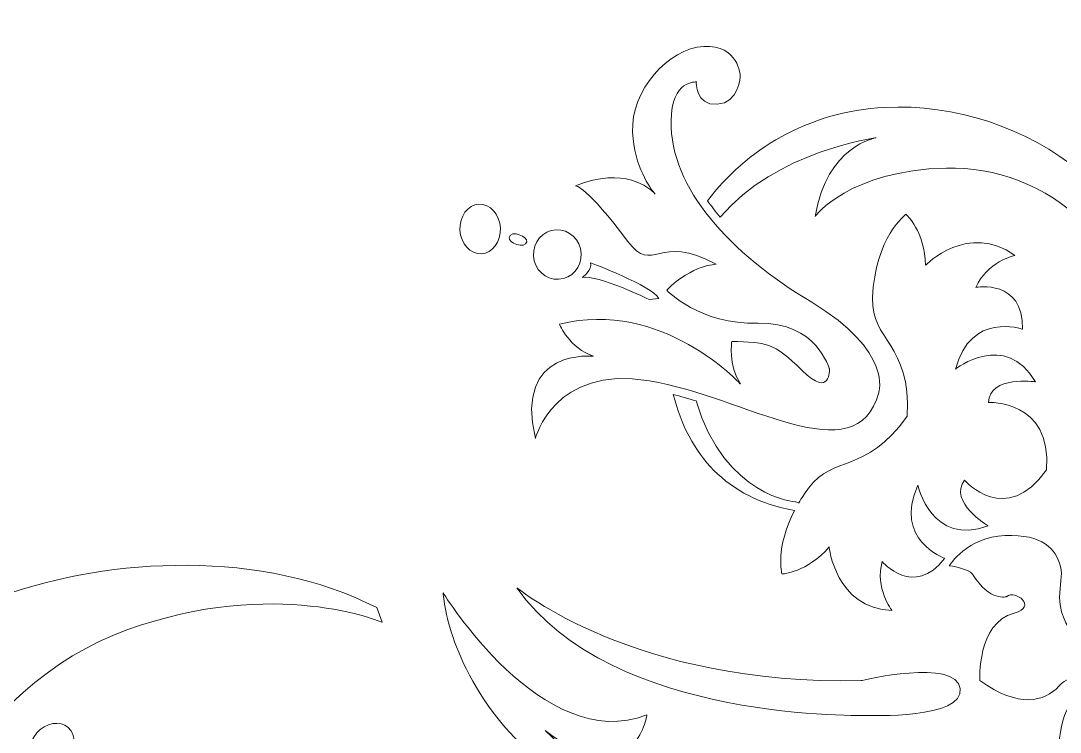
# Model space of a CAD drawing. Header units: millimetres. Extents: x -1420 to -489, y -454 to 898.
# Drawn here: x -604.5 to -543.6, y -302.5 to -260.8 of the extents above; entities that cross this region are included whole.
import ezdxf

# ---------------------------------------------------------------- set-up
doc = ezdxf.new("R2010")
doc.units = ezdxf.units.MM
doc.header["$MEASUREMENT"] = 0
doc.layers.add('Layer 1', color=7, linetype='Continuous')

msp = doc.modelspace()

# ---------------------------------------------------------------- linework, layer by layer
at = {"layer": 'Layer 1', "color": 1, "lineweight": 20}
msp.add_open_spline([(-710.7467, -67.766), (-710.7467, -67.766), (-493.7468, -67.766), (-493.7468, -67.766), (-493.7468, -67.766), (-490.9929, -67.7659), (-488.7466, -69.9335), (-488.7467, -72.591), (-488.7467, -72.591), (-488.7467, -72.591), (-488.7467, -448.9409), (-488.7467, -448.9409), (-488.7467, -448.9409), (-488.7467, -451.5984), (-490.9928, -453.7659), (-493.7467, -453.7659), (-493.7467, -453.7659), (-493.7467, -453.7659), (-710.7467, -453.7659), (-710.7467, -453.7659)], degree=3, knots=[0, 0, 0, 0, 0.1666667, 0.1666667, 0.1666667, 0.1666667, 0.3333333, 0.3333333, 0.3333333, 0.3333333, 0.5, 0.5, 0.5, 0.5, 0.6666667, 0.6666667, 0.6666667, 0.6666667, 1, 1, 1, 1], dxfattribs=at)
at = {"layer": 'Layer 1', "color": 250, "lineweight": 9}
for points, knots in [([(-568.6507, -267.2929), (-568.6507, -267.2929), (-568.6507, -267.2929), (-568.6507, -267.2929), (-568.6507, -267.2929), (-568.544, -269.3391), (-567.6238, -270.5823), (-567.3334, -270.9272), (-567.3334, -270.9272), (-567.691, -270.5416), (-569.1219, -269.3126), (-571.9963, -270.4381), (-571.9963, -270.4381), (-571.9963, -270.4381), (-571.3496, -270.4593), (-568.9297, -273.7124), (-568.9297, -273.7124), (-567.4568, -275.6959), (-567.1298, -273.1639), (-563.7533, -275.048), (-563.7533, -275.048), (-563.7533, -275.048), (-565.1268, -275.0444), (-566.6489, -276.571), (-566.6489, -276.571), (-566.6489, -276.571), (-564.7155, -278.6062), (-561.2873, -278.5088), (-561.2873, -278.5088), (-557.8599, -278.4079), (-557.1082, -281.189), (-557.1082, -281.189), (-557.1082, -281.189), (-557.1082, -281.189), (-557.0182, -282.9412), (-558.7045, -281.2754), (-558.7045, -281.2754), (-560.3919, -279.6046), (-560.848, -279.6282), (-562.8343, -279.5786), (-562.8343, -279.5786), (-562.8343, -279.5786), (-563.0672, -280.9626), (-562.3253, -282.0694), (-562.3253, -282.0694), (-562.3253, -282.0694), (-566.9295, -277.0437), (-572.9446, -278.565), (-572.9446, -278.565), (-572.9446, -278.565), (-572.3387, -279.9841), (-570.9416, -280.4463), (-570.9416, -280.4463), (-570.9416, -280.4463), (-575.6199, -279.9214), (-574.356, -285.2728), (-574.356, -285.2728), (-574.356, -285.2728), (-573.2814, -280.9471), (-567.6673, -281.8792), (-567.6673, -281.8792), (-562.0586, -282.8178), (-555.4933, -287.4379), (-554.2167, -282.5694), (-554.2167, -282.5694), (-554.2167, -282.5694), (-553.3486, -280.1592), (-558.1474, -277.2791), (-558.1474, -277.2791), (-562.9479, -274.3998), (-566.4396, -270.6047), (-566.3948, -266.643), (-566.3948, -266.643), (-566.3667, -264.2027), (-564.9122, -264.357), (-564.9122, -264.357), (-564.9122, -264.357), (-564.9122, -264.357), (-564.992, -265.7317), (-563.6988, -265.6658), (-563.6988, -265.6658), (-562.4079, -265.6026), (-562.3363, -263.9958), (-562.3363, -263.9958), (-562.3363, -263.9958), (-562.3363, -263.9958), (-562.4291, -262.1671), (-564.4826, -262.273), (-564.4826, -262.273), (-566.5353, -262.3805), (-568.7741, -264.8579), (-568.6507, -267.2929)], [0, 0, 0, 0, 0.0416667, 0.0416667, 0.0416667, 0.0416667, 0.0833333, 0.0833333, 0.0833333, 0.0833333, 0.125, 0.125, 0.125, 0.125, 0.1666667, 0.1666667, 0.1666667, 0.1666667, 0.2083333, 0.2083333, 0.2083333, 0.2083333, 0.25, 0.25, 0.25, 0.25, 0.2916667, 0.2916667, 0.2916667, 0.2916667, 0.3333333, 0.3333333, 0.3333333, 0.3333333, 0.375, 0.375, 0.375, 0.375, 0.4166667, 0.4166667, 0.4166667, 0.4166667, 0.4583333, 0.4583333, 0.4583333, 0.4583333, 0.5, 0.5, 0.5, 0.5, 0.5416667, 0.5416667, 0.5416667, 0.5416667, 0.5833333, 0.5833333, 0.5833333, 0.5833333, 0.625, 0.625, 0.625, 0.625, 0.6666667, 0.6666667, 0.6666667, 0.6666667, 0.7083333, 0.7083333, 0.7083333, 0.7083333, 0.75, 0.75, 0.75, 0.75, 0.7916667, 0.7916667, 0.7916667, 0.7916667, 0.8333333, 0.8333333, 0.8333333, 0.8333333, 0.875, 0.875, 0.875, 0.875, 0.9166667, 0.9166667, 0.9166667, 0.9166667, 1, 1, 1, 1]), ([(-564.2583, -271.3185), (-564.2583, -271.3185), (-564.2583, -271.3185), (-564.2583, -271.3185), (-564.2583, -271.3185), (-564.0282, -271.6414), (-563.7798, -271.9651), (-563.5078, -272.2852), (-563.5078, -272.2852), (-560.2461, -268.3936), (-554.3727, -267.6305), (-554.3727, -267.6305), (-554.3727, -267.6305), (-554.3727, -267.6305), (-557.2455, -268.0825), (-557.9471, -272.2367), (-557.9471, -272.2367), (-557.9471, -272.2367), (-555.9506, -269.5399), (-550.2384, -269.4014), (-550.2384, -269.4014), (-544.5258, -269.2613), (-538.463, -273.6782), (-537.8835, -282.8007), (-537.8835, -282.8007), (-537.4836, -289.1107), (-542.8143, -293.8069), (-542.8143, -293.8069), (-542.8143, -293.8069), (-542.8143, -293.8069), (-542.9365, -294.3469), (-542.6881, -294.7154), (-542.6881, -294.7154), (-542.6881, -294.7154), (-536.0935, -290.9451), (-536.5972, -281.1308), (-536.5972, -281.1308), (-537.098, -271.3214), (-545.6382, -265.4296), (-553.8519, -265.8461), (-553.8519, -265.8461), (-558.4255, -266.0827), (-562.0178, -268.3749), (-564.2583, -271.3185)], [0, 0, 0, 0, 0.0833333, 0.0833333, 0.0833333, 0.0833333, 0.1666667, 0.1666667, 0.1666667, 0.1666667, 0.25, 0.25, 0.25, 0.25, 0.3333333, 0.3333333, 0.3333333, 0.3333333, 0.4166667, 0.4166667, 0.4166667, 0.4166667, 0.5, 0.5, 0.5, 0.5, 0.5833333, 0.5833333, 0.5833333, 0.5833333, 0.6666667, 0.6666667, 0.6666667, 0.6666667, 0.75, 0.75, 0.75, 0.75, 0.8333333, 0.8333333, 0.8333333, 0.8333333, 1, 1, 1, 1]), ([(-577.6694, -271.527), (-577.6694, -271.527), (-577.6694, -271.527), (-577.6694, -271.527), (-577.6694, -271.527), (-578.3217, -271.5612), (-578.8185, -272.2376), (-578.7766, -273.0405), (-578.7766, -273.0405), (-578.7354, -273.8423), (-578.1731, -274.4649), (-577.5179, -274.4315), (-577.5179, -274.4315), (-576.8672, -274.3986), (-576.3676, -273.7218), (-576.4083, -272.918), (-576.4083, -272.918), (-576.4519, -272.1174), (-577.0158, -271.496), (-577.6694, -271.527)], [0, 0, 0, 0, 0.1666667, 0.1666667, 0.1666667, 0.1666667, 0.3333333, 0.3333333, 0.3333333, 0.3333333, 0.5, 0.5, 0.5, 0.5, 0.6666667, 0.6666667, 0.6666667, 0.6666667, 1, 1, 1, 1]), ([(-564.9301, -283.0654), (-564.9301, -283.0654), (-564.9301, -283.0654), (-564.9301, -283.0654), (-564.9301, -283.0654), (-565.3776, -282.9237), (-565.828, -282.7958), (-566.2743, -282.6794), (-566.2743, -282.6794), (-565.3414, -286.2314), (-563.1934, -288.7564), (-559.1548, -289.4959), (-559.1548, -289.4959), (-560.2909, -291.6789), (-559.8939, -293.2136), (-559.8939, -293.2136), (-559.8939, -293.2136), (-559.8939, -293.2136), (-558.3889, -293.1371), (-557.1221, -291.6182), (-557.1221, -291.6182), (-557.1221, -291.6182), (-556.7727, -295.2126), (-553.4243, -295.3661), (-553.4243, -295.3661), (-553.4243, -295.3661), (-554.4651, -294.0179), (-554.0078, -292.486), (-554.0078, -292.486), (-554.0078, -292.486), (-552.1685, -294.6584), (-550.3491, -292.2995), (-550.3491, -292.2995), (-550.3491, -292.2995), (-553.371, -291.2143), (-551.9177, -288.0117), (-551.9177, -288.0117), (-551.9177, -288.0117), (-551.0857, -291.6345), (-547.8029, -290.3873), (-547.8029, -290.3873), (-547.8029, -290.3873), (-550.1414, -289.0016), (-549.1833, -287.7099), (-549.1833, -287.7099), (-549.1833, -287.7099), (-546.734, -290.5082), (-544.3759, -287.0983), (-544.3759, -287.0983), (-544.0546, -282.9656), (-547.7805, -283.1558), (-547.7805, -283.1558), (-547.7805, -283.1558), (-547.7105, -281.549), (-545.0197, -281.9456), (-545.0197, -281.9456), (-545.0197, -281.9456), (-546.7759, -278.9087), (-549.7135, -281.1939), (-549.7135, -281.1939), (-549.7135, -281.1939), (-548.8189, -277.7918), (-545.7885, -278.859), (-545.7885, -278.859), (-545.7885, -278.859), (-545.7099, -275.8808), (-548.5086, -276.4032), (-548.5086, -276.4032), (-548.5086, -276.4032), (-547.8957, -274.9218), (-546.2388, -274.5333), (-546.2388, -274.5333), (-546.2388, -274.5333), (-548.9349, -272.536), (-551.4701, -275.1083), (-551.4701, -275.1083), (-551.4701, -275.1083), (-551.495, -273.1252), (-552.616, -272.1154), (-552.616, -272.1154), (-552.616, -272.1154), (-552.616, -272.1154), (-554.4354, -273.4445), (-554.5759, -277.0209), (-554.5759, -277.0209), (-554.6768, -279.5419), (-552.3021, -279.6763), (-552.5419, -283.9576), (-552.5419, -283.9576), (-555.06, -287.429), (-556.8118, -286.1605), (-558.3258, -288.1794), (-558.3258, -288.1794), (-558.5501, -288.4767), (-558.7366, -288.765), (-558.9052, -289.0484), (-558.9052, -289.0484), (-558.9528, -289.028), (-558.9993, -289.0089), (-559.0705, -288.9914), (-559.0705, -288.9914), (-559.0705, -288.9914), (-563.2284, -288.723), (-564.9301, -283.0654)], [0, 0, 0, 0, 0.037037, 0.037037, 0.037037, 0.037037, 0.0740741, 0.0740741, 0.0740741, 0.0740741, 0.1111111, 0.1111111, 0.1111111, 0.1111111, 0.1481481, 0.1481481, 0.1481481, 0.1481481, 0.1851852, 0.1851852, 0.1851852, 0.1851852, 0.2222222, 0.2222222, 0.2222222, 0.2222222, 0.2592593, 0.2592593, 0.2592593, 0.2592593, 0.2962963, 0.2962963, 0.2962963, 0.2962963, 0.3333333, 0.3333333, 0.3333333, 0.3333333, 0.3703704, 0.3703704, 0.3703704, 0.3703704, 0.4074074, 0.4074074, 0.4074074, 0.4074074, 0.4444444, 0.4444444, 0.4444444, 0.4444444, 0.4814815, 0.4814815, 0.4814815, 0.4814815, 0.5185185, 0.5185185, 0.5185185, 0.5185185, 0.5555556, 0.5555556, 0.5555556, 0.5555556, 0.5925926, 0.5925926, 0.5925926, 0.5925926, 0.6296296, 0.6296296, 0.6296296, 0.6296296, 0.6666667, 0.6666667, 0.6666667, 0.6666667, 0.7037037, 0.7037037, 0.7037037, 0.7037037, 0.7407407, 0.7407407, 0.7407407, 0.7407407, 0.7777778, 0.7777778, 0.7777778, 0.7777778, 0.8148148, 0.8148148, 0.8148148, 0.8148148, 0.8518519, 0.8518519, 0.8518519, 0.8518519, 0.8888889, 0.8888889, 0.8888889, 0.8888889, 0.9259259, 0.9259259, 0.9259259, 0.9259259, 1, 1, 1, 1]), ([(-575.892, -273.4718), (-575.892, -273.4718), (-575.892, -273.4718), (-575.892, -273.4718), (-575.892, -273.4718), (-575.986, -273.8232), (-574.9493, -274.1502), (-574.8524, -273.7356), (-574.8524, -273.7356), (-574.7811, -273.4473), (-575.7686, -272.9901), (-575.892, -273.4718)], [0, 0, 0, 0, 0.25, 0.25, 0.25, 0.25, 0.5, 0.5, 0.5, 0.5, 1, 1, 1, 1]), ([(-573.1409, -273.0279), (-573.1409, -273.0279), (-573.1409, -273.0279), (-573.1409, -273.0279), (-573.1409, -273.0279), (-573.9101, -273.065), (-574.503, -273.7462), (-574.4627, -274.548), (-574.4627, -274.548), (-574.4203, -275.3498), (-573.7627, -275.9691), (-572.9911, -275.9296), (-572.9911, -275.9296), (-572.2178, -275.8905), (-571.6261, -275.2093), (-571.6681, -274.4071), (-571.6681, -274.4071), (-571.7088, -273.6053), (-572.3709, -272.9901), (-573.1409, -273.0279)], [0, 0, 0, 0, 0.1666667, 0.1666667, 0.1666667, 0.1666667, 0.3333333, 0.3333333, 0.3333333, 0.3333333, 0.5, 0.5, 0.5, 0.5, 0.6666667, 0.6666667, 0.6666667, 0.6666667, 1, 1, 1, 1]), ([(-571.1127, -274.9658), (-571.1127, -274.9658), (-571.1127, -274.9658), (-571.1127, -274.9658), (-571.1127, -274.9658), (-571.0145, -275.3799), (-571.5993, -275.8274), (-571.5993, -275.8274), (-571.5993, -275.8274), (-570.6961, -275.6295), (-567.6869, -277.117), (-567.6869, -277.117), (-567.6869, -277.117), (-567.6869, -277.117), (-567.1201, -277.0527), (-567.1201, -277.0527), (-567.1201, -277.0527), (-567.5016, -276.3079), (-571.1127, -274.9658), (-571.1127, -274.9658)], [0, 0, 0, 0, 0.1666667, 0.1666667, 0.1666667, 0.1666667, 0.3333333, 0.3333333, 0.3333333, 0.3333333, 0.5, 0.5, 0.5, 0.5, 0.6666667, 0.6666667, 0.6666667, 0.6666667, 1, 1, 1, 1]), ([(-539.097, -300.0986), (-539.097, -300.0986), (-539.097, -300.0986), (-539.097, -300.0986), (-539.097, -300.0986), (-539.7155, -298.4144), (-540.5417, -299.41), (-542.4454, -297.2185), (-542.4454, -297.2185), (-544.349, -295.0289), (-543.2691, -293.8301), (-543.5497, -292.7779), (-543.5497, -292.7779), (-543.8343, -291.7229), (-544.5624, -290.8849), (-546.8085, -290.9598), (-546.8085, -290.9598), (-549.0249, -291.0355), (-550.0726, -292.7287), (-550.0726, -292.7287), (-550.0726, -292.7287), (-550.0726, -292.7287), (-548.9223, -292.8993), (-548.7118, -293.2324), (-548.7118, -293.2324), (-547.6795, -294.8852), (-546.7018, -294.5383), (-546.7018, -294.5383), (-546.7018, -294.5383), (-546.1884, -294.1315), (-544.878, -295.132), (-546.2698, -295.5086), (-546.2698, -295.5086), (-548.4793, -296.1068), (-548.2785, -299.4609), (-548.2785, -299.4609), (-548.2785, -299.4609), (-546.0226, -301.0995), (-544.4781, -300.7167), (-543.6507, -299.7977), (-543.6507, -299.7977), (-542.82, -298.8786), (-542.008, -299.6657), (-542.9153, -300.7509), (-542.9153, -300.7509), (-543.8103, -301.8267), (-543.6955, -304.794), (-543.6955, -304.794), (-543.6955, -304.794), (-540.2978, -304.8885), (-538.4756, -301.7836), (-539.097, -300.0986)], [0, 0, 0, 0, 0.0714286, 0.0714286, 0.0714286, 0.0714286, 0.1428571, 0.1428571, 0.1428571, 0.1428571, 0.2142857, 0.2142857, 0.2142857, 0.2142857, 0.2857143, 0.2857143, 0.2857143, 0.2857143, 0.3571429, 0.3571429, 0.3571429, 0.3571429, 0.4285714, 0.4285714, 0.4285714, 0.4285714, 0.5, 0.5, 0.5, 0.5, 0.5714286, 0.5714286, 0.5714286, 0.5714286, 0.6428571, 0.6428571, 0.6428571, 0.6428571, 0.7142857, 0.7142857, 0.7142857, 0.7142857, 0.7857143, 0.7857143, 0.7857143, 0.7857143, 0.8571429, 0.8571429, 0.8571429, 0.8571429, 1, 1, 1, 1]), ([(-631.2247, -299.0891), (-631.2247, -299.0891), (-631.2247, -299.0891), (-631.2247, -299.0891), (-631.2247, -299.0891), (-632.0859, -305.4724), (-626.3819, -305.1242), (-626.3819, -305.1242), (-626.3819, -305.1242), (-627.6719, -305.5864), (-628.4338, -307.0743), (-628.4338, -307.0743), (-628.4338, -307.0743), (-627.8853, -307.2364), (-626.967, -307.4221), (-625.9311, -307.4278), (-625.9311, -307.4278), (-627.6031, -308.6274), (-634.2702, -312.8061), (-645.697, -312.5349), (-645.697, -312.5349), (-645.697, -312.5349), (-651.2699, -311.1769), (-651.5163, -312.9922), (-651.5163, -312.9922), (-651.7635, -314.8115), (-646.1083, -314.5729), (-646.1083, -314.5729), (-646.1083, -314.5729), (-646.1083, -314.5729), (-631.4548, -315.0375), (-625.7495, -307.4286), (-625.7495, -307.4286), (-624.2653, -307.4046), (-622.5705, -306.9908), (-621.3627, -305.5852), (-621.3627, -305.5852), (-619.2506, -303.1261), (-617.8584, -302.9486), (-617.8584, -302.9486), (-617.8584, -302.9486), (-619.3007, -304.1136), (-619.5833, -306.4806), (-619.5833, -306.4806), (-619.5833, -306.4806), (-612.7562, -304.7565), (-613.0591, -302.1138), (-610.2714, -299.7366), (-610.2714, -299.7366), (-607.4842, -297.3593), (-607.3999, -298.9454), (-607.3999, -298.9454), (-607.3999, -298.9454), (-607.3999, -298.9454), (-607.0114, -301.1536), (-609.6557, -302.3467), (-609.6557, -302.3467), (-615.3851, -304.9308), (-615.7723, -308.7536), (-615.7723, -308.7536), (-615.7723, -308.7536), (-613.6329, -308.9344), (-612.68, -307.6297), (-612.3209, -306.9192), (-612.3209, -306.9192), (-615.9726, -315.7285), (-609.0091, -318.7866), (-609.0091, -318.7866), (-609.0091, -318.7866), (-614.1138, -310.6674), (-607.07, -299.6384), (-598.3262, -296.4969), (-598.3262, -296.4969), (-589.5808, -293.3529), (-583.351, -296.0502), (-583.351, -296.0502), (-583.351, -296.0502), (-583.351, -296.0502), (-583.6609, -295.1902), (-583.6609, -295.1902), (-583.6609, -295.1902), (-590.3174, -291.7567), (-599.2913, -292.2294), (-605.6, -294.4955), (-605.6, -294.4955), (-611.9043, -296.7628), (-615.598, -300.678), (-620.3065, -302.2119), (-620.3065, -302.2119), (-629.5804, -305.2244), (-631.2247, -299.0891), (-631.2247, -299.0891)], [0, 0, 0, 0, 0.0416667, 0.0416667, 0.0416667, 0.0416667, 0.0833333, 0.0833333, 0.0833333, 0.0833333, 0.125, 0.125, 0.125, 0.125, 0.1666667, 0.1666667, 0.1666667, 0.1666667, 0.2083333, 0.2083333, 0.2083333, 0.2083333, 0.25, 0.25, 0.25, 0.25, 0.2916667, 0.2916667, 0.2916667, 0.2916667, 0.3333333, 0.3333333, 0.3333333, 0.3333333, 0.375, 0.375, 0.375, 0.375, 0.4166667, 0.4166667, 0.4166667, 0.4166667, 0.4583333, 0.4583333, 0.4583333, 0.4583333, 0.5, 0.5, 0.5, 0.5, 0.5416667, 0.5416667, 0.5416667, 0.5416667, 0.5833333, 0.5833333, 0.5833333, 0.5833333, 0.625, 0.625, 0.625, 0.625, 0.6666667, 0.6666667, 0.6666667, 0.6666667, 0.7083333, 0.7083333, 0.7083333, 0.7083333, 0.75, 0.75, 0.75, 0.75, 0.7916667, 0.7916667, 0.7916667, 0.7916667, 0.8333333, 0.8333333, 0.8333333, 0.8333333, 0.875, 0.875, 0.875, 0.875, 0.9166667, 0.9166667, 0.9166667, 0.9166667, 1, 1, 1, 1]), ([(-579.764, -294.3204), (-579.764, -294.3204), (-579.764, -294.3204), (-579.764, -294.3204), (-579.764, -294.3204), (-579.7164, -295.2309), (-579.0359, -299.6189), (-574.7909, -303.5972), (-574.7909, -303.5972), (-570.5446, -307.5756), (-569.4472, -312.6281), (-569.4472, -312.6281), (-569.4472, -312.6281), (-568.1275, -307.1456), (-573.7851, -302.4029), (-573.7851, -302.4029), (-573.7851, -302.4029), (-568.5497, -306.3279), (-567.8074, -301.4867), (-567.8074, -301.4867), (-567.8074, -301.4867), (-573.9366, -303.8583), (-579.764, -294.3204), (-579.764, -294.3204)], [0, 0, 0, 0, 0.1428571, 0.1428571, 0.1428571, 0.1428571, 0.2857143, 0.2857143, 0.2857143, 0.2857143, 0.4285714, 0.4285714, 0.4285714, 0.4285714, 0.5714286, 0.5714286, 0.5714286, 0.5714286, 0.7142857, 0.7142857, 0.7142857, 0.7142857, 1, 1, 1, 1]), ([(-554.8397, -301.5071), (-554.8397, -301.5071), (-554.8397, -301.5071), (-554.8397, -301.5071), (-554.8397, -301.5071), (-554.8397, -301.5071), (-549.1874, -301.7538), (-549.4329, -299.9365), (-549.4329, -299.9365), (-549.6801, -298.1237), (-555.2477, -299.4703), (-555.2477, -299.4703), (-555.2477, -299.4703), (-568.5803, -299.7716), (-575.4334, -294.0215), (-575.4334, -294.0215), (-575.4334, -294.0215), (-569.9175, -301.977), (-554.8397, -301.5071), (-554.8397, -301.5071)], [0, 0, 0, 0, 0.1666667, 0.1666667, 0.1666667, 0.1666667, 0.3333333, 0.3333333, 0.3333333, 0.3333333, 0.5, 0.5, 0.5, 0.5, 0.6666667, 0.6666667, 0.6666667, 0.6666667, 1, 1, 1, 1]), ([(-601.7577, -302.2246), (-601.7577, -302.2246), (-601.7577, -302.2246), (-601.7577, -302.2246), (-601.7577, -302.2246), (-602.2472, -301.7954), (-603.0762, -301.9359), (-603.6052, -302.5418), (-603.6052, -302.5418), (-604.1325, -303.1457), (-604.161, -303.9845), (-603.6699, -304.4149), (-603.6699, -304.4149), (-603.1788, -304.8457), (-602.3469, -304.7056), (-601.8196, -304.1001), (-601.8196, -304.1001), (-601.2919, -303.495), (-601.2638, -302.6554), (-601.7577, -302.2246)], [0, 0, 0, 0, 0.1666667, 0.1666667, 0.1666667, 0.1666667, 0.3333333, 0.3333333, 0.3333333, 0.3333333, 0.5, 0.5, 0.5, 0.5, 0.6666667, 0.6666667, 0.6666667, 0.6666667, 1, 1, 1, 1])]:
    msp.add_open_spline(points, degree=3, knots=knots, dxfattribs=at)

doc.saveas('drawing.dxf')
